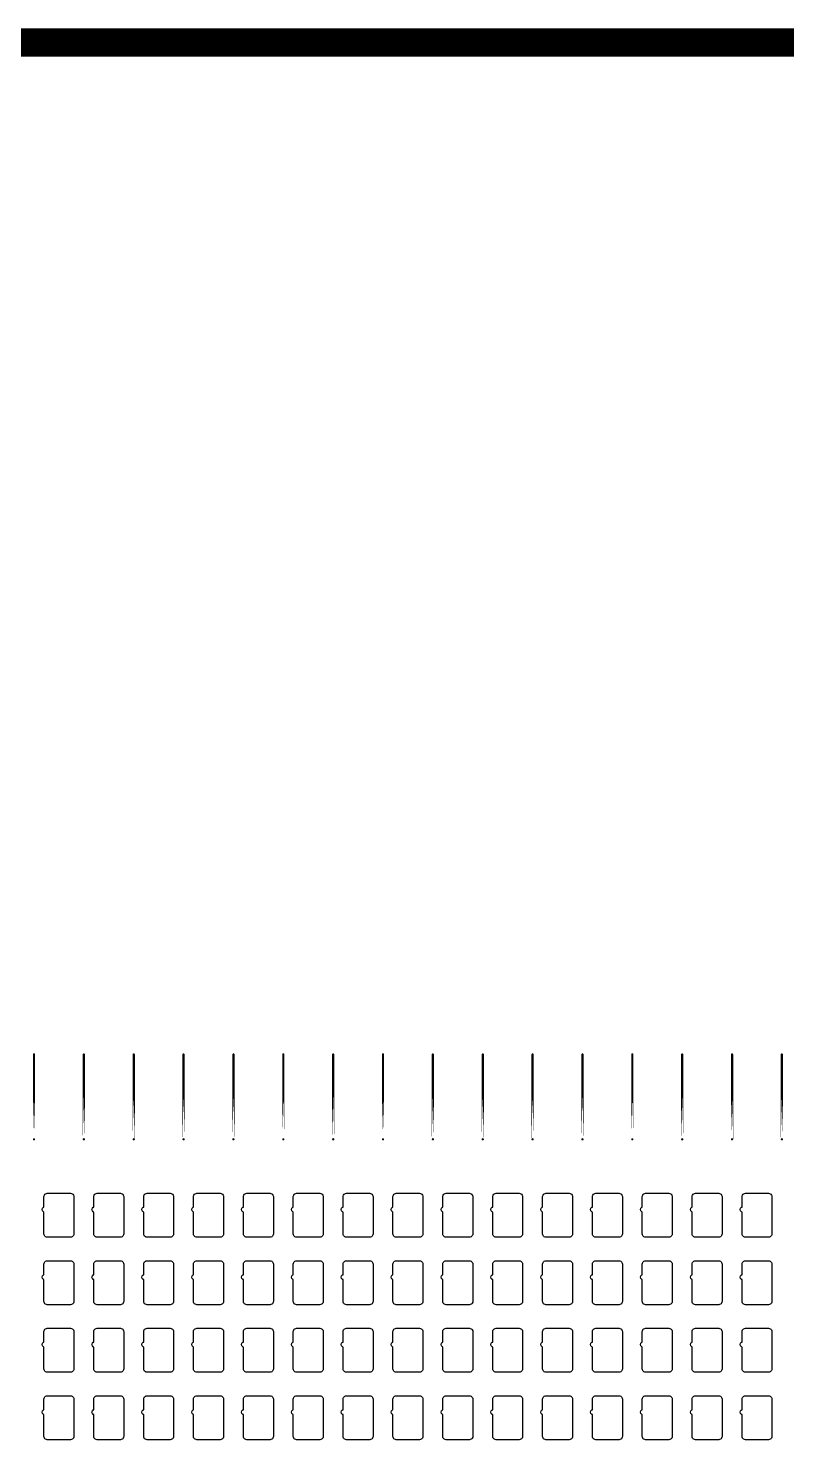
# Model space of a CAD drawing. Extents: x 11 to 212, y 11 to 212.
# Drawn here: x 66.9 to 93.7, y 161.4 to 211.7 of the extents above; entities that cross this region are included whole.
import ezdxf

# ---------------------------------------------------------------- set-up
doc = ezdxf.new("R2010")
doc.units = 0
doc.layers.get('0').update_dxf_attribs({"linetype": 'continuous'})
doc.layers.add('C2', color=7, linetype='continuous')

# ---------------------------------------------------------------- blocks, each defined once
blk = doc.blocks.new('cutlineendpoint')
at = {"const_width": 0.04}
blk.add_lwpolyline([(-0.02, 0, 1), (0.02, 0, 1)], format="xyb", close=True, dxfattribs=at)

msp = doc.modelspace()

# ---------------------------------------------------------------- linework, layer by layer
at = {"layer": 'C2'}
for points, const_width in [([(11.2, 211.2), (211.2, 211.2), (211.2, 11.2), (11.2, 11.2)], 1), ([(67.082, 172.4), (67.082, 175.4)], 0.08), ([(68.847, 172.4), (68.847, 175.4)], 0.08), ([(70.612, 172.4), (70.612, 175.4)], 0.08), ([(72.376, 172.4), (72.376, 175.4)], 0.08), ([(74.141, 172.4), (74.141, 175.4)], 0.08), ([(75.906, 172.4), (75.906, 175.4)], 0.08), ([(77.671, 172.4), (77.671, 175.4)], 0.08), ([(79.435, 172.4), (79.435, 175.4)], 0.08), ([(81.2, 172.4), (81.2, 175.4)], 0.08), ([(82.965, 172.4), (82.965, 175.4)], 0.08), ([(84.729, 172.4), (84.729, 175.4)], 0.08), ([(86.494, 172.4), (86.494, 175.4)], 0.08), ([(88.259, 172.4), (88.259, 175.4)], 0.08), ([(90.024, 172.4), (90.024, 175.4)], 0.08), ([(91.788, 172.4), (91.788, 175.4)], 0.08), ([(93.553, 172.4), (93.553, 175.4)], 0.08)]:
    msp.add_lwpolyline(points, close=True, dxfattribs=dict(at, const_width=const_width))
for points in [[(68.376, 170.488), (68.407, 170.484), (68.435, 170.472), (68.46, 170.454), (68.478, 170.429), (68.49, 170.401), (68.494, 170.371), (68.494, 169.053), (68.49, 169.022), (68.478, 168.994), (68.46, 168.97), (68.435, 168.951), (68.407, 168.939), (68.376, 168.935), (67.553, 168.935), (67.522, 168.939), (67.494, 168.951), (67.47, 168.97), (67.451, 168.994), (67.439, 169.022), (67.435, 169.053), (67.435, 169.826), (67.418, 169.83), (67.383, 169.865), (67.371, 169.912), (67.383, 169.959), (67.418, 169.993), (67.435, 169.998), (67.435, 170.371), (67.439, 170.401), (67.451, 170.429), (67.47, 170.454), (67.494, 170.472), (67.522, 170.484), (67.553, 170.488)], [(70.141, 170.488), (70.172, 170.484), (70.2, 170.472), (70.224, 170.454), (70.243, 170.429), (70.255, 170.401), (70.259, 170.371), (70.259, 169.053), (70.255, 169.022), (70.243, 168.994), (70.224, 168.97), (70.2, 168.951), (70.172, 168.939), (70.141, 168.935), (69.318, 168.935), (69.287, 168.939), (69.259, 168.951), (69.234, 168.97), (69.216, 168.994), (69.204, 169.022), (69.2, 169.053), (69.2, 169.826), (69.182, 169.83), (69.148, 169.865), (69.135, 169.912), (69.148, 169.959), (69.182, 169.993), (69.2, 169.998), (69.2, 170.371), (69.204, 170.401), (69.216, 170.429), (69.234, 170.454), (69.259, 170.472), (69.287, 170.484), (69.318, 170.488)], [(71.906, 170.488), (71.936, 170.484), (71.965, 170.472), (71.989, 170.454), (72.008, 170.429), (72.02, 170.401), (72.024, 170.371), (72.024, 169.053), (72.02, 169.022), (72.008, 168.994), (71.989, 168.97), (71.965, 168.951), (71.936, 168.939), (71.906, 168.935), (71.082, 168.935), (71.052, 168.939), (71.024, 168.951), (70.999, 168.97), (70.98, 168.994), (70.969, 169.022), (70.965, 169.053), (70.965, 169.826), (70.947, 169.83), (70.913, 169.865), (70.9, 169.912), (70.913, 169.959), (70.947, 169.993), (70.965, 169.998), (70.965, 170.371), (70.969, 170.401), (70.98, 170.429), (70.999, 170.454), (71.024, 170.472), (71.052, 170.484), (71.082, 170.488)], [(73.671, 170.488), (73.701, 170.484), (73.729, 170.472), (73.754, 170.454), (73.772, 170.429), (73.784, 170.401), (73.788, 170.371), (73.788, 169.053), (73.784, 169.022), (73.772, 168.994), (73.754, 168.97), (73.729, 168.951), (73.701, 168.939), (73.671, 168.935), (72.847, 168.935), (72.817, 168.939), (72.788, 168.951), (72.764, 168.97), (72.745, 168.994), (72.733, 169.022), (72.729, 169.053), (72.729, 169.826), (72.712, 169.83), (72.677, 169.865), (72.665, 169.912), (72.677, 169.959), (72.712, 169.993), (72.729, 169.998), (72.729, 170.371), (72.733, 170.401), (72.745, 170.429), (72.764, 170.454), (72.788, 170.472), (72.817, 170.484), (72.847, 170.488)], [(75.435, 170.488), (75.466, 170.484), (75.494, 170.472), (75.518, 170.454), (75.537, 170.429), (75.549, 170.401), (75.553, 170.371), (75.553, 169.053), (75.549, 169.022), (75.537, 168.994), (75.518, 168.97), (75.494, 168.951), (75.466, 168.939), (75.435, 168.935), (74.612, 168.935), (74.581, 168.939), (74.553, 168.951), (74.529, 168.97), (74.51, 168.994), (74.498, 169.022), (74.494, 169.053), (74.494, 169.826), (74.476, 169.83), (74.442, 169.865), (74.429, 169.912), (74.442, 169.959), (74.476, 169.993), (74.494, 169.998), (74.494, 170.371), (74.498, 170.401), (74.51, 170.429), (74.529, 170.454), (74.553, 170.472), (74.581, 170.484), (74.612, 170.488)], [(77.2, 170.488), (77.23, 170.484), (77.259, 170.472), (77.283, 170.454), (77.302, 170.429), (77.314, 170.401), (77.318, 170.371), (77.318, 169.053), (77.314, 169.022), (77.302, 168.994), (77.283, 168.97), (77.259, 168.951), (77.23, 168.939), (77.2, 168.935), (76.376, 168.935), (76.346, 168.939), (76.318, 168.951), (76.293, 168.97), (76.275, 168.994), (76.263, 169.022), (76.259, 169.053), (76.259, 169.826), (76.241, 169.83), (76.207, 169.865), (76.194, 169.912), (76.207, 169.959), (76.241, 169.993), (76.259, 169.998), (76.259, 170.371), (76.263, 170.401), (76.275, 170.429), (76.293, 170.454), (76.318, 170.472), (76.346, 170.484), (76.376, 170.488)], [(78.965, 170.488), (78.995, 170.484), (79.024, 170.472), (79.048, 170.454), (79.067, 170.429), (79.078, 170.401), (79.082, 170.371), (79.082, 169.053), (79.078, 169.022), (79.067, 168.994), (79.048, 168.97), (79.024, 168.951), (78.995, 168.939), (78.965, 168.935), (78.141, 168.935), (78.111, 168.939), (78.082, 168.951), (78.058, 168.97), (78.039, 168.994), (78.028, 169.022), (78.024, 169.053), (78.024, 169.826), (78.006, 169.83), (77.971, 169.865), (77.959, 169.912), (77.971, 169.959), (78.006, 169.993), (78.024, 169.998), (78.024, 170.371), (78.028, 170.401), (78.039, 170.429), (78.058, 170.454), (78.082, 170.472), (78.111, 170.484), (78.141, 170.488)], [(80.729, 170.488), (80.76, 170.484), (80.788, 170.472), (80.813, 170.454), (80.831, 170.429), (80.843, 170.401), (80.847, 170.371), (80.847, 169.053), (80.843, 169.022), (80.831, 168.994), (80.813, 168.97), (80.788, 168.951), (80.76, 168.939), (80.729, 168.935), (79.906, 168.935), (79.875, 168.939), (79.847, 168.951), (79.823, 168.97), (79.804, 168.994), (79.792, 169.022), (79.788, 169.053), (79.788, 169.826), (79.771, 169.83), (79.736, 169.865), (79.724, 169.912), (79.736, 169.959), (79.771, 169.993), (79.788, 169.998), (79.788, 170.371), (79.792, 170.401), (79.804, 170.429), (79.823, 170.454), (79.847, 170.472), (79.875, 170.484), (79.906, 170.488)], [(82.494, 170.488), (82.525, 170.484), (82.553, 170.472), (82.577, 170.454), (82.596, 170.429), (82.608, 170.401), (82.612, 170.371), (82.612, 169.053), (82.608, 169.022), (82.596, 168.994), (82.577, 168.97), (82.553, 168.951), (82.525, 168.939), (82.494, 168.935), (81.671, 168.935), (81.64, 168.939), (81.612, 168.951), (81.587, 168.97), (81.569, 168.994), (81.557, 169.022), (81.553, 169.053), (81.553, 169.826), (81.535, 169.83), (81.501, 169.865), (81.488, 169.912), (81.501, 169.959), (81.535, 169.993), (81.553, 169.998), (81.553, 170.371), (81.557, 170.401), (81.569, 170.429), (81.587, 170.454), (81.612, 170.472), (81.64, 170.484), (81.671, 170.488)], [(84.259, 170.488), (84.289, 170.484), (84.318, 170.472), (84.342, 170.454), (84.361, 170.429), (84.372, 170.401), (84.376, 170.371), (84.376, 169.053), (84.372, 169.022), (84.361, 168.994), (84.342, 168.97), (84.318, 168.951), (84.289, 168.939), (84.259, 168.935), (83.435, 168.935), (83.405, 168.939), (83.376, 168.951), (83.352, 168.97), (83.333, 168.994), (83.322, 169.022), (83.318, 169.053), (83.318, 169.826), (83.3, 169.83), (83.266, 169.865), (83.253, 169.912), (83.266, 169.959), (83.3, 169.993), (83.318, 169.998), (83.318, 170.371), (83.322, 170.401), (83.333, 170.429), (83.352, 170.454), (83.376, 170.472), (83.405, 170.484), (83.435, 170.488)], [(86.024, 170.488), (86.054, 170.484), (86.082, 170.472), (86.107, 170.454), (86.125, 170.429), (86.137, 170.401), (86.141, 170.371), (86.141, 169.053), (86.137, 169.022), (86.125, 168.994), (86.107, 168.97), (86.082, 168.951), (86.054, 168.939), (86.024, 168.935), (85.2, 168.935), (85.17, 168.939), (85.141, 168.951), (85.117, 168.97), (85.098, 168.994), (85.086, 169.022), (85.082, 169.053), (85.082, 169.826), (85.065, 169.83), (85.03, 169.865), (85.018, 169.912), (85.03, 169.959), (85.065, 169.993), (85.082, 169.998), (85.082, 170.371), (85.086, 170.401), (85.098, 170.429), (85.117, 170.454), (85.141, 170.472), (85.17, 170.484), (85.2, 170.488)], [(87.788, 170.488), (87.819, 170.484), (87.847, 170.472), (87.871, 170.454), (87.89, 170.429), (87.902, 170.401), (87.906, 170.371), (87.906, 169.053), (87.902, 169.022), (87.89, 168.994), (87.871, 168.97), (87.847, 168.951), (87.819, 168.939), (87.788, 168.935), (86.965, 168.935), (86.934, 168.939), (86.906, 168.951), (86.882, 168.97), (86.863, 168.994), (86.851, 169.022), (86.847, 169.053), (86.847, 169.826), (86.829, 169.83), (86.795, 169.865), (86.782, 169.912), (86.795, 169.959), (86.829, 169.993), (86.847, 169.998), (86.847, 170.371), (86.851, 170.401), (86.863, 170.429), (86.882, 170.454), (86.906, 170.472), (86.934, 170.484), (86.965, 170.488)], [(89.553, 170.488), (89.583, 170.484), (89.612, 170.472), (89.636, 170.454), (89.655, 170.429), (89.667, 170.401), (89.671, 170.371), (89.671, 169.053), (89.667, 169.022), (89.655, 168.994), (89.636, 168.97), (89.612, 168.951), (89.583, 168.939), (89.553, 168.935), (88.729, 168.935), (88.699, 168.939), (88.671, 168.951), (88.646, 168.97), (88.628, 168.994), (88.616, 169.022), (88.612, 169.053), (88.612, 169.826), (88.594, 169.83), (88.56, 169.865), (88.547, 169.912), (88.56, 169.959), (88.594, 169.993), (88.612, 169.998), (88.612, 170.371), (88.616, 170.401), (88.628, 170.429), (88.646, 170.454), (88.671, 170.472), (88.699, 170.484), (88.729, 170.488)], [(91.318, 170.488), (91.348, 170.484), (91.376, 170.472), (91.401, 170.454), (91.42, 170.429), (91.431, 170.401), (91.435, 170.371), (91.435, 169.053), (91.431, 169.022), (91.42, 168.994), (91.401, 168.97), (91.376, 168.951), (91.348, 168.939), (91.318, 168.935), (90.494, 168.935), (90.464, 168.939), (90.435, 168.951), (90.411, 168.97), (90.392, 168.994), (90.38, 169.022), (90.376, 169.053), (90.376, 169.826), (90.359, 169.83), (90.324, 169.865), (90.312, 169.912), (90.324, 169.959), (90.359, 169.993), (90.376, 169.998), (90.376, 170.371), (90.38, 170.401), (90.392, 170.429), (90.411, 170.454), (90.435, 170.472), (90.464, 170.484), (90.494, 170.488)], [(93.082, 170.488), (93.113, 170.484), (93.141, 170.472), (93.166, 170.454), (93.184, 170.429), (93.196, 170.401), (93.2, 170.371), (93.2, 169.053), (93.196, 169.022), (93.184, 168.994), (93.166, 168.97), (93.141, 168.951), (93.113, 168.939), (93.082, 168.935), (92.259, 168.935), (92.228, 168.939), (92.2, 168.951), (92.176, 168.97), (92.157, 168.994), (92.145, 169.022), (92.141, 169.053), (92.141, 169.826), (92.124, 169.83), (92.089, 169.865), (92.076, 169.912), (92.089, 169.959), (92.124, 169.993), (92.141, 169.998), (92.141, 170.371), (92.145, 170.401), (92.157, 170.429), (92.176, 170.454), (92.2, 170.472), (92.228, 170.484), (92.259, 170.488)], [(68.376, 168.1), (68.407, 168.096), (68.435, 168.084), (68.46, 168.066), (68.478, 168.041), (68.49, 168.013), (68.494, 167.982), (68.494, 166.665), (68.49, 166.634), (68.478, 166.606), (68.46, 166.582), (68.435, 166.563), (68.407, 166.551), (68.376, 166.547), (67.553, 166.547), (67.522, 166.551), (67.494, 166.563), (67.47, 166.582), (67.451, 166.606), (67.439, 166.634), (67.435, 166.665), (67.435, 167.437), (67.418, 167.442), (67.383, 167.476), (67.371, 167.524), (67.383, 167.571), (67.418, 167.605), (67.435, 167.61), (67.435, 167.982), (67.439, 168.013), (67.451, 168.041), (67.47, 168.066), (67.494, 168.084), (67.522, 168.096), (67.553, 168.1)], [(70.141, 168.1), (70.172, 168.096), (70.2, 168.084), (70.224, 168.066), (70.243, 168.041), (70.255, 168.013), (70.259, 167.982), (70.259, 166.665), (70.255, 166.634), (70.243, 166.606), (70.224, 166.582), (70.2, 166.563), (70.172, 166.551), (70.141, 166.547), (69.318, 166.547), (69.287, 166.551), (69.259, 166.563), (69.234, 166.582), (69.216, 166.606), (69.204, 166.634), (69.2, 166.665), (69.2, 167.437), (69.182, 167.442), (69.148, 167.476), (69.135, 167.524), (69.148, 167.571), (69.182, 167.605), (69.2, 167.61), (69.2, 167.982), (69.204, 168.013), (69.216, 168.041), (69.234, 168.066), (69.259, 168.084), (69.287, 168.096), (69.318, 168.1)], [(71.906, 168.1), (71.936, 168.096), (71.965, 168.084), (71.989, 168.066), (72.008, 168.041), (72.02, 168.013), (72.024, 167.982), (72.024, 166.665), (72.02, 166.634), (72.008, 166.606), (71.989, 166.582), (71.965, 166.563), (71.936, 166.551), (71.906, 166.547), (71.082, 166.547), (71.052, 166.551), (71.024, 166.563), (70.999, 166.582), (70.98, 166.606), (70.969, 166.634), (70.965, 166.665), (70.965, 167.437), (70.947, 167.442), (70.913, 167.476), (70.9, 167.524), (70.913, 167.571), (70.947, 167.605), (70.965, 167.61), (70.965, 167.982), (70.969, 168.013), (70.98, 168.041), (70.999, 168.066), (71.024, 168.084), (71.052, 168.096), (71.082, 168.1)], [(73.671, 168.1), (73.701, 168.096), (73.729, 168.084), (73.754, 168.066), (73.772, 168.041), (73.784, 168.013), (73.788, 167.982), (73.788, 166.665), (73.784, 166.634), (73.772, 166.606), (73.754, 166.582), (73.729, 166.563), (73.701, 166.551), (73.671, 166.547), (72.847, 166.547), (72.817, 166.551), (72.788, 166.563), (72.764, 166.582), (72.745, 166.606), (72.733, 166.634), (72.729, 166.665), (72.729, 167.437), (72.712, 167.442), (72.677, 167.476), (72.665, 167.524), (72.677, 167.571), (72.712, 167.605), (72.729, 167.61), (72.729, 167.982), (72.733, 168.013), (72.745, 168.041), (72.764, 168.066), (72.788, 168.084), (72.817, 168.096), (72.847, 168.1)], [(75.435, 168.1), (75.466, 168.096), (75.494, 168.084), (75.518, 168.066), (75.537, 168.041), (75.549, 168.013), (75.553, 167.982), (75.553, 166.665), (75.549, 166.634), (75.537, 166.606), (75.518, 166.582), (75.494, 166.563), (75.466, 166.551), (75.435, 166.547), (74.612, 166.547), (74.581, 166.551), (74.553, 166.563), (74.529, 166.582), (74.51, 166.606), (74.498, 166.634), (74.494, 166.665), (74.494, 167.437), (74.476, 167.442), (74.442, 167.476), (74.429, 167.524), (74.442, 167.571), (74.476, 167.605), (74.494, 167.61), (74.494, 167.982), (74.498, 168.013), (74.51, 168.041), (74.529, 168.066), (74.553, 168.084), (74.581, 168.096), (74.612, 168.1)], [(77.2, 168.1), (77.23, 168.096), (77.259, 168.084), (77.283, 168.066), (77.302, 168.041), (77.314, 168.013), (77.318, 167.982), (77.318, 166.665), (77.314, 166.634), (77.302, 166.606), (77.283, 166.582), (77.259, 166.563), (77.23, 166.551), (77.2, 166.547), (76.376, 166.547), (76.346, 166.551), (76.318, 166.563), (76.293, 166.582), (76.275, 166.606), (76.263, 166.634), (76.259, 166.665), (76.259, 167.437), (76.241, 167.442), (76.207, 167.476), (76.194, 167.524), (76.207, 167.571), (76.241, 167.605), (76.259, 167.61), (76.259, 167.982), (76.263, 168.013), (76.275, 168.041), (76.293, 168.066), (76.318, 168.084), (76.346, 168.096), (76.376, 168.1)], [(78.965, 168.1), (78.995, 168.096), (79.024, 168.084), (79.048, 168.066), (79.067, 168.041), (79.078, 168.013), (79.082, 167.982), (79.082, 166.665), (79.078, 166.634), (79.067, 166.606), (79.048, 166.582), (79.024, 166.563), (78.995, 166.551), (78.965, 166.547), (78.141, 166.547), (78.111, 166.551), (78.082, 166.563), (78.058, 166.582), (78.039, 166.606), (78.028, 166.634), (78.024, 166.665), (78.024, 167.437), (78.006, 167.442), (77.971, 167.476), (77.959, 167.524), (77.971, 167.571), (78.006, 167.605), (78.024, 167.61), (78.024, 167.982), (78.028, 168.013), (78.039, 168.041), (78.058, 168.066), (78.082, 168.084), (78.111, 168.096), (78.141, 168.1)], [(80.729, 168.1), (80.76, 168.096), (80.788, 168.084), (80.813, 168.066), (80.831, 168.041), (80.843, 168.013), (80.847, 167.982), (80.847, 166.665), (80.843, 166.634), (80.831, 166.606), (80.813, 166.582), (80.788, 166.563), (80.76, 166.551), (80.729, 166.547), (79.906, 166.547), (79.875, 166.551), (79.847, 166.563), (79.823, 166.582), (79.804, 166.606), (79.792, 166.634), (79.788, 166.665), (79.788, 167.437), (79.771, 167.442), (79.736, 167.476), (79.724, 167.524), (79.736, 167.571), (79.771, 167.605), (79.788, 167.61), (79.788, 167.982), (79.792, 168.013), (79.804, 168.041), (79.823, 168.066), (79.847, 168.084), (79.875, 168.096), (79.906, 168.1)], [(82.494, 168.1), (82.525, 168.096), (82.553, 168.084), (82.577, 168.066), (82.596, 168.041), (82.608, 168.013), (82.612, 167.982), (82.612, 166.665), (82.608, 166.634), (82.596, 166.606), (82.577, 166.582), (82.553, 166.563), (82.525, 166.551), (82.494, 166.547), (81.671, 166.547), (81.64, 166.551), (81.612, 166.563), (81.587, 166.582), (81.569, 166.606), (81.557, 166.634), (81.553, 166.665), (81.553, 167.437), (81.535, 167.442), (81.501, 167.476), (81.488, 167.524), (81.501, 167.571), (81.535, 167.605), (81.553, 167.61), (81.553, 167.982), (81.557, 168.013), (81.569, 168.041), (81.587, 168.066), (81.612, 168.084), (81.64, 168.096), (81.671, 168.1)], [(84.259, 168.1), (84.289, 168.096), (84.318, 168.084), (84.342, 168.066), (84.361, 168.041), (84.372, 168.013), (84.376, 167.982), (84.376, 166.665), (84.372, 166.634), (84.361, 166.606), (84.342, 166.582), (84.318, 166.563), (84.289, 166.551), (84.259, 166.547), (83.435, 166.547), (83.405, 166.551), (83.376, 166.563), (83.352, 166.582), (83.333, 166.606), (83.322, 166.634), (83.318, 166.665), (83.318, 167.437), (83.3, 167.442), (83.266, 167.476), (83.253, 167.524), (83.266, 167.571), (83.3, 167.605), (83.318, 167.61), (83.318, 167.982), (83.322, 168.013), (83.333, 168.041), (83.352, 168.066), (83.376, 168.084), (83.405, 168.096), (83.435, 168.1)], [(86.024, 168.1), (86.054, 168.096), (86.082, 168.084), (86.107, 168.066), (86.125, 168.041), (86.137, 168.013), (86.141, 167.982), (86.141, 166.665), (86.137, 166.634), (86.125, 166.606), (86.107, 166.582), (86.082, 166.563), (86.054, 166.551), (86.024, 166.547), (85.2, 166.547), (85.17, 166.551), (85.141, 166.563), (85.117, 166.582), (85.098, 166.606), (85.086, 166.634), (85.082, 166.665), (85.082, 167.437), (85.065, 167.442), (85.03, 167.476), (85.018, 167.524), (85.03, 167.571), (85.065, 167.605), (85.082, 167.61), (85.082, 167.982), (85.086, 168.013), (85.098, 168.041), (85.117, 168.066), (85.141, 168.084), (85.17, 168.096), (85.2, 168.1)], [(87.788, 168.1), (87.819, 168.096), (87.847, 168.084), (87.871, 168.066), (87.89, 168.041), (87.902, 168.013), (87.906, 167.982), (87.906, 166.665), (87.902, 166.634), (87.89, 166.606), (87.871, 166.582), (87.847, 166.563), (87.819, 166.551), (87.788, 166.547), (86.965, 166.547), (86.934, 166.551), (86.906, 166.563), (86.882, 166.582), (86.863, 166.606), (86.851, 166.634), (86.847, 166.665), (86.847, 167.437), (86.829, 167.442), (86.795, 167.476), (86.782, 167.524), (86.795, 167.571), (86.829, 167.605), (86.847, 167.61), (86.847, 167.982), (86.851, 168.013), (86.863, 168.041), (86.882, 168.066), (86.906, 168.084), (86.934, 168.096), (86.965, 168.1)], [(89.553, 168.1), (89.583, 168.096), (89.612, 168.084), (89.636, 168.066), (89.655, 168.041), (89.667, 168.013), (89.671, 167.982), (89.671, 166.665), (89.667, 166.634), (89.655, 166.606), (89.636, 166.582), (89.612, 166.563), (89.583, 166.551), (89.553, 166.547), (88.729, 166.547), (88.699, 166.551), (88.671, 166.563), (88.646, 166.582), (88.628, 166.606), (88.616, 166.634), (88.612, 166.665), (88.612, 167.437), (88.594, 167.442), (88.56, 167.476), (88.547, 167.524), (88.56, 167.571), (88.594, 167.605), (88.612, 167.61), (88.612, 167.982), (88.616, 168.013), (88.628, 168.041), (88.646, 168.066), (88.671, 168.084), (88.699, 168.096), (88.729, 168.1)], [(91.318, 168.1), (91.348, 168.096), (91.376, 168.084), (91.401, 168.066), (91.42, 168.041), (91.431, 168.013), (91.435, 167.982), (91.435, 166.665), (91.431, 166.634), (91.42, 166.606), (91.401, 166.582), (91.376, 166.563), (91.348, 166.551), (91.318, 166.547), (90.494, 166.547), (90.464, 166.551), (90.435, 166.563), (90.411, 166.582), (90.392, 166.606), (90.38, 166.634), (90.376, 166.665), (90.376, 167.437), (90.359, 167.442), (90.324, 167.476), (90.312, 167.524), (90.324, 167.571), (90.359, 167.605), (90.376, 167.61), (90.376, 167.982), (90.38, 168.013), (90.392, 168.041), (90.411, 168.066), (90.435, 168.084), (90.464, 168.096), (90.494, 168.1)], [(93.082, 168.1), (93.113, 168.096), (93.141, 168.084), (93.166, 168.066), (93.184, 168.041), (93.196, 168.013), (93.2, 167.982), (93.2, 166.665), (93.196, 166.634), (93.184, 166.606), (93.166, 166.582), (93.141, 166.563), (93.113, 166.551), (93.082, 166.547), (92.259, 166.547), (92.228, 166.551), (92.2, 166.563), (92.176, 166.582), (92.157, 166.606), (92.145, 166.634), (92.141, 166.665), (92.141, 167.437), (92.124, 167.442), (92.089, 167.476), (92.076, 167.524), (92.089, 167.571), (92.124, 167.605), (92.141, 167.61), (92.141, 167.982), (92.145, 168.013), (92.157, 168.041), (92.176, 168.066), (92.2, 168.084), (92.228, 168.096), (92.259, 168.1)], [(68.376, 165.712), (68.407, 165.708), (68.435, 165.696), (68.46, 165.677), (68.478, 165.653), (68.49, 165.625), (68.494, 165.594), (68.494, 164.276), (68.49, 164.246), (68.478, 164.218), (68.46, 164.193), (68.435, 164.175), (68.407, 164.163), (68.376, 164.159), (67.553, 164.159), (67.522, 164.163), (67.494, 164.175), (67.47, 164.193), (67.451, 164.218), (67.439, 164.246), (67.435, 164.276), (67.435, 165.049), (67.418, 165.054), (67.383, 165.088), (67.371, 165.135), (67.383, 165.182), (67.418, 165.217), (67.435, 165.222), (67.435, 165.594), (67.439, 165.625), (67.451, 165.653), (67.47, 165.677), (67.494, 165.696), (67.522, 165.708), (67.553, 165.712)], [(70.141, 165.712), (70.172, 165.708), (70.2, 165.696), (70.224, 165.677), (70.243, 165.653), (70.255, 165.625), (70.259, 165.594), (70.259, 164.276), (70.255, 164.246), (70.243, 164.218), (70.224, 164.193), (70.2, 164.175), (70.172, 164.163), (70.141, 164.159), (69.318, 164.159), (69.287, 164.163), (69.259, 164.175), (69.234, 164.193), (69.216, 164.218), (69.204, 164.246), (69.2, 164.276), (69.2, 165.049), (69.182, 165.054), (69.148, 165.088), (69.135, 165.135), (69.148, 165.182), (69.182, 165.217), (69.2, 165.222), (69.2, 165.594), (69.204, 165.625), (69.216, 165.653), (69.234, 165.677), (69.259, 165.696), (69.287, 165.708), (69.318, 165.712)], [(71.906, 165.712), (71.936, 165.708), (71.965, 165.696), (71.989, 165.677), (72.008, 165.653), (72.02, 165.625), (72.024, 165.594), (72.024, 164.276), (72.02, 164.246), (72.008, 164.218), (71.989, 164.193), (71.965, 164.175), (71.936, 164.163), (71.906, 164.159), (71.082, 164.159), (71.052, 164.163), (71.024, 164.175), (70.999, 164.193), (70.98, 164.218), (70.969, 164.246), (70.965, 164.276), (70.965, 165.049), (70.947, 165.054), (70.913, 165.088), (70.9, 165.135), (70.913, 165.182), (70.947, 165.217), (70.965, 165.222), (70.965, 165.594), (70.969, 165.625), (70.98, 165.653), (70.999, 165.677), (71.024, 165.696), (71.052, 165.708), (71.082, 165.712)], [(73.671, 165.712), (73.701, 165.708), (73.729, 165.696), (73.754, 165.677), (73.772, 165.653), (73.784, 165.625), (73.788, 165.594), (73.788, 164.276), (73.784, 164.246), (73.772, 164.218), (73.754, 164.193), (73.729, 164.175), (73.701, 164.163), (73.671, 164.159), (72.847, 164.159), (72.817, 164.163), (72.788, 164.175), (72.764, 164.193), (72.745, 164.218), (72.733, 164.246), (72.729, 164.276), (72.729, 165.049), (72.712, 165.054), (72.677, 165.088), (72.665, 165.135), (72.677, 165.182), (72.712, 165.217), (72.729, 165.222), (72.729, 165.594), (72.733, 165.625), (72.745, 165.653), (72.764, 165.677), (72.788, 165.696), (72.817, 165.708), (72.847, 165.712)], [(75.435, 165.712), (75.466, 165.708), (75.494, 165.696), (75.518, 165.677), (75.537, 165.653), (75.549, 165.625), (75.553, 165.594), (75.553, 164.276), (75.549, 164.246), (75.537, 164.218), (75.518, 164.193), (75.494, 164.175), (75.466, 164.163), (75.435, 164.159), (74.612, 164.159), (74.581, 164.163), (74.553, 164.175), (74.529, 164.193), (74.51, 164.218), (74.498, 164.246), (74.494, 164.276), (74.494, 165.049), (74.476, 165.054), (74.442, 165.088), (74.429, 165.135), (74.442, 165.182), (74.476, 165.217), (74.494, 165.222), (74.494, 165.594), (74.498, 165.625), (74.51, 165.653), (74.529, 165.677), (74.553, 165.696), (74.581, 165.708), (74.612, 165.712)], [(77.2, 165.712), (77.23, 165.708), (77.259, 165.696), (77.283, 165.677), (77.302, 165.653), (77.314, 165.625), (77.318, 165.594), (77.318, 164.276), (77.314, 164.246), (77.302, 164.218), (77.283, 164.193), (77.259, 164.175), (77.23, 164.163), (77.2, 164.159), (76.376, 164.159), (76.346, 164.163), (76.318, 164.175), (76.293, 164.193), (76.275, 164.218), (76.263, 164.246), (76.259, 164.276), (76.259, 165.049), (76.241, 165.054), (76.207, 165.088), (76.194, 165.135), (76.207, 165.182), (76.241, 165.217), (76.259, 165.222), (76.259, 165.594), (76.263, 165.625), (76.275, 165.653), (76.293, 165.677), (76.318, 165.696), (76.346, 165.708), (76.376, 165.712)], [(78.965, 165.712), (78.995, 165.708), (79.024, 165.696), (79.048, 165.677), (79.067, 165.653), (79.078, 165.625), (79.082, 165.594), (79.082, 164.276), (79.078, 164.246), (79.067, 164.218), (79.048, 164.193), (79.024, 164.175), (78.995, 164.163), (78.965, 164.159), (78.141, 164.159), (78.111, 164.163), (78.082, 164.175), (78.058, 164.193), (78.039, 164.218), (78.028, 164.246), (78.024, 164.276), (78.024, 165.049), (78.006, 165.054), (77.971, 165.088), (77.959, 165.135), (77.971, 165.182), (78.006, 165.217), (78.024, 165.222), (78.024, 165.594), (78.028, 165.625), (78.039, 165.653), (78.058, 165.677), (78.082, 165.696), (78.111, 165.708), (78.141, 165.712)], [(80.729, 165.712), (80.76, 165.708), (80.788, 165.696), (80.813, 165.677), (80.831, 165.653), (80.843, 165.625), (80.847, 165.594), (80.847, 164.276), (80.843, 164.246), (80.831, 164.218), (80.813, 164.193), (80.788, 164.175), (80.76, 164.163), (80.729, 164.159), (79.906, 164.159), (79.875, 164.163), (79.847, 164.175), (79.823, 164.193), (79.804, 164.218), (79.792, 164.246), (79.788, 164.276), (79.788, 165.049), (79.771, 165.054), (79.736, 165.088), (79.724, 165.135), (79.736, 165.182), (79.771, 165.217), (79.788, 165.222), (79.788, 165.594), (79.792, 165.625), (79.804, 165.653), (79.823, 165.677), (79.847, 165.696), (79.875, 165.708), (79.906, 165.712)], [(82.494, 165.712), (82.525, 165.708), (82.553, 165.696), (82.577, 165.677), (82.596, 165.653), (82.608, 165.625), (82.612, 165.594), (82.612, 164.276), (82.608, 164.246), (82.596, 164.218), (82.577, 164.193), (82.553, 164.175), (82.525, 164.163), (82.494, 164.159), (81.671, 164.159), (81.64, 164.163), (81.612, 164.175), (81.587, 164.193), (81.569, 164.218), (81.557, 164.246), (81.553, 164.276), (81.553, 165.049), (81.535, 165.054), (81.501, 165.088), (81.488, 165.135), (81.501, 165.182), (81.535, 165.217), (81.553, 165.222), (81.553, 165.594), (81.557, 165.625), (81.569, 165.653), (81.587, 165.677), (81.612, 165.696), (81.64, 165.708), (81.671, 165.712)], [(84.259, 165.712), (84.289, 165.708), (84.318, 165.696), (84.342, 165.677), (84.361, 165.653), (84.372, 165.625), (84.376, 165.594), (84.376, 164.276), (84.372, 164.246), (84.361, 164.218), (84.342, 164.193), (84.318, 164.175), (84.289, 164.163), (84.259, 164.159), (83.435, 164.159), (83.405, 164.163), (83.376, 164.175), (83.352, 164.193), (83.333, 164.218), (83.322, 164.246), (83.318, 164.276), (83.318, 165.049), (83.3, 165.054), (83.266, 165.088), (83.253, 165.135), (83.266, 165.182), (83.3, 165.217), (83.318, 165.222), (83.318, 165.594), (83.322, 165.625), (83.333, 165.653), (83.352, 165.677), (83.376, 165.696), (83.405, 165.708), (83.435, 165.712)], [(86.024, 165.712), (86.054, 165.708), (86.082, 165.696), (86.107, 165.677), (86.125, 165.653), (86.137, 165.625), (86.141, 165.594), (86.141, 164.276), (86.137, 164.246), (86.125, 164.218), (86.107, 164.193), (86.082, 164.175), (86.054, 164.163), (86.024, 164.159), (85.2, 164.159), (85.17, 164.163), (85.141, 164.175), (85.117, 164.193), (85.098, 164.218), (85.086, 164.246), (85.082, 164.276), (85.082, 165.049), (85.065, 165.054), (85.03, 165.088), (85.018, 165.135), (85.03, 165.182), (85.065, 165.217), (85.082, 165.222), (85.082, 165.594), (85.086, 165.625), (85.098, 165.653), (85.117, 165.677), (85.141, 165.696), (85.17, 165.708), (85.2, 165.712)], [(87.788, 165.712), (87.819, 165.708), (87.847, 165.696), (87.871, 165.677), (87.89, 165.653), (87.902, 165.625), (87.906, 165.594), (87.906, 164.276), (87.902, 164.246), (87.89, 164.218), (87.871, 164.193), (87.847, 164.175), (87.819, 164.163), (87.788, 164.159), (86.965, 164.159), (86.934, 164.163), (86.906, 164.175), (86.882, 164.193), (86.863, 164.218), (86.851, 164.246), (86.847, 164.276), (86.847, 165.049), (86.829, 165.054), (86.795, 165.088), (86.782, 165.135), (86.795, 165.182), (86.829, 165.217), (86.847, 165.222), (86.847, 165.594), (86.851, 165.625), (86.863, 165.653), (86.882, 165.677), (86.906, 165.696), (86.934, 165.708), (86.965, 165.712)], [(89.553, 165.712), (89.583, 165.708), (89.612, 165.696), (89.636, 165.677), (89.655, 165.653), (89.667, 165.625), (89.671, 165.594), (89.671, 164.276), (89.667, 164.246), (89.655, 164.218), (89.636, 164.193), (89.612, 164.175), (89.583, 164.163), (89.553, 164.159), (88.729, 164.159), (88.699, 164.163), (88.671, 164.175), (88.646, 164.193), (88.628, 164.218), (88.616, 164.246), (88.612, 164.276), (88.612, 165.049), (88.594, 165.054), (88.56, 165.088), (88.547, 165.135), (88.56, 165.182), (88.594, 165.217), (88.612, 165.222), (88.612, 165.594), (88.616, 165.625), (88.628, 165.653), (88.646, 165.677), (88.671, 165.696), (88.699, 165.708), (88.729, 165.712)], [(91.318, 165.712), (91.348, 165.708), (91.376, 165.696), (91.401, 165.677), (91.42, 165.653), (91.431, 165.625), (91.435, 165.594), (91.435, 164.276), (91.431, 164.246), (91.42, 164.218), (91.401, 164.193), (91.376, 164.175), (91.348, 164.163), (91.318, 164.159), (90.494, 164.159), (90.464, 164.163), (90.435, 164.175), (90.411, 164.193), (90.392, 164.218), (90.38, 164.246), (90.376, 164.276), (90.376, 165.049), (90.359, 165.054), (90.324, 165.088), (90.312, 165.135), (90.324, 165.182), (90.359, 165.217), (90.376, 165.222), (90.376, 165.594), (90.38, 165.625), (90.392, 165.653), (90.411, 165.677), (90.435, 165.696), (90.464, 165.708), (90.494, 165.712)], [(93.082, 165.712), (93.113, 165.708), (93.141, 165.696), (93.166, 165.677), (93.184, 165.653), (93.196, 165.625), (93.2, 165.594), (93.2, 164.276), (93.196, 164.246), (93.184, 164.218), (93.166, 164.193), (93.141, 164.175), (93.113, 164.163), (93.082, 164.159), (92.259, 164.159), (92.228, 164.163), (92.2, 164.175), (92.176, 164.193), (92.157, 164.218), (92.145, 164.246), (92.141, 164.276), (92.141, 165.049), (92.124, 165.054), (92.089, 165.088), (92.076, 165.135), (92.089, 165.182), (92.124, 165.217), (92.141, 165.222), (92.141, 165.594), (92.145, 165.625), (92.157, 165.653), (92.176, 165.677), (92.2, 165.696), (92.228, 165.708), (92.259, 165.712)], [(68.376, 163.324), (68.407, 163.32), (68.435, 163.308), (68.46, 163.289), (68.478, 163.265), (68.49, 163.236), (68.494, 163.206), (68.494, 161.888), (68.49, 161.858), (68.478, 161.829), (68.46, 161.805), (68.435, 161.786), (68.407, 161.775), (68.376, 161.771), (67.553, 161.771), (67.522, 161.775), (67.494, 161.786), (67.47, 161.805), (67.451, 161.829), (67.439, 161.858), (67.435, 161.888), (67.435, 162.661), (67.418, 162.666), (67.383, 162.7), (67.371, 162.747), (67.383, 162.794), (67.418, 162.829), (67.435, 162.833), (67.435, 163.206), (67.439, 163.236), (67.451, 163.265), (67.47, 163.289), (67.494, 163.308), (67.522, 163.32), (67.553, 163.324)], [(70.141, 163.324), (70.172, 163.32), (70.2, 163.308), (70.224, 163.289), (70.243, 163.265), (70.255, 163.236), (70.259, 163.206), (70.259, 161.888), (70.255, 161.858), (70.243, 161.829), (70.224, 161.805), (70.2, 161.786), (70.172, 161.775), (70.141, 161.771), (69.318, 161.771), (69.287, 161.775), (69.259, 161.786), (69.234, 161.805), (69.216, 161.829), (69.204, 161.858), (69.2, 161.888), (69.2, 162.661), (69.182, 162.666), (69.148, 162.7), (69.135, 162.747), (69.148, 162.794), (69.182, 162.829), (69.2, 162.833), (69.2, 163.206), (69.204, 163.236), (69.216, 163.265), (69.234, 163.289), (69.259, 163.308), (69.287, 163.32), (69.318, 163.324)], [(71.906, 163.324), (71.936, 163.32), (71.965, 163.308), (71.989, 163.289), (72.008, 163.265), (72.02, 163.236), (72.024, 163.206), (72.024, 161.888), (72.02, 161.858), (72.008, 161.829), (71.989, 161.805), (71.965, 161.786), (71.936, 161.775), (71.906, 161.771), (71.082, 161.771), (71.052, 161.775), (71.024, 161.786), (70.999, 161.805), (70.98, 161.829), (70.969, 161.858), (70.965, 161.888), (70.965, 162.661), (70.947, 162.666), (70.913, 162.7), (70.9, 162.747), (70.913, 162.794), (70.947, 162.829), (70.965, 162.833), (70.965, 163.206), (70.969, 163.236), (70.98, 163.265), (70.999, 163.289), (71.024, 163.308), (71.052, 163.32), (71.082, 163.324)], [(73.671, 163.324), (73.701, 163.32), (73.729, 163.308), (73.754, 163.289), (73.772, 163.265), (73.784, 163.236), (73.788, 163.206), (73.788, 161.888), (73.784, 161.858), (73.772, 161.829), (73.754, 161.805), (73.729, 161.786), (73.701, 161.775), (73.671, 161.771), (72.847, 161.771), (72.817, 161.775), (72.788, 161.786), (72.764, 161.805), (72.745, 161.829), (72.733, 161.858), (72.729, 161.888), (72.729, 162.661), (72.712, 162.666), (72.677, 162.7), (72.665, 162.747), (72.677, 162.794), (72.712, 162.829), (72.729, 162.833), (72.729, 163.206), (72.733, 163.236), (72.745, 163.265), (72.764, 163.289), (72.788, 163.308), (72.817, 163.32), (72.847, 163.324)], [(75.435, 163.324), (75.466, 163.32), (75.494, 163.308), (75.518, 163.289), (75.537, 163.265), (75.549, 163.236), (75.553, 163.206), (75.553, 161.888), (75.549, 161.858), (75.537, 161.829), (75.518, 161.805), (75.494, 161.786), (75.466, 161.775), (75.435, 161.771), (74.612, 161.771), (74.581, 161.775), (74.553, 161.786), (74.529, 161.805), (74.51, 161.829), (74.498, 161.858), (74.494, 161.888), (74.494, 162.661), (74.476, 162.666), (74.442, 162.7), (74.429, 162.747), (74.442, 162.794), (74.476, 162.829), (74.494, 162.833), (74.494, 163.206), (74.498, 163.236), (74.51, 163.265), (74.529, 163.289), (74.553, 163.308), (74.581, 163.32), (74.612, 163.324)], [(77.2, 163.324), (77.23, 163.32), (77.259, 163.308), (77.283, 163.289), (77.302, 163.265), (77.314, 163.236), (77.318, 163.206), (77.318, 161.888), (77.314, 161.858), (77.302, 161.829), (77.283, 161.805), (77.259, 161.786), (77.23, 161.775), (77.2, 161.771), (76.376, 161.771), (76.346, 161.775), (76.318, 161.786), (76.293, 161.805), (76.275, 161.829), (76.263, 161.858), (76.259, 161.888), (76.259, 162.661), (76.241, 162.666), (76.207, 162.7), (76.194, 162.747), (76.207, 162.794), (76.241, 162.829), (76.259, 162.833), (76.259, 163.206), (76.263, 163.236), (76.275, 163.265), (76.293, 163.289), (76.318, 163.308), (76.346, 163.32), (76.376, 163.324)], [(78.965, 163.324), (78.995, 163.32), (79.024, 163.308), (79.048, 163.289), (79.067, 163.265), (79.078, 163.236), (79.082, 163.206), (79.082, 161.888), (79.078, 161.858), (79.067, 161.829), (79.048, 161.805), (79.024, 161.786), (78.995, 161.775), (78.965, 161.771), (78.141, 161.771), (78.111, 161.775), (78.082, 161.786), (78.058, 161.805), (78.039, 161.829), (78.028, 161.858), (78.024, 161.888), (78.024, 162.661), (78.006, 162.666), (77.971, 162.7), (77.959, 162.747), (77.971, 162.794), (78.006, 162.829), (78.024, 162.833), (78.024, 163.206), (78.028, 163.236), (78.039, 163.265), (78.058, 163.289), (78.082, 163.308), (78.111, 163.32), (78.141, 163.324)], [(80.729, 163.324), (80.76, 163.32), (80.788, 163.308), (80.813, 163.289), (80.831, 163.265), (80.843, 163.236), (80.847, 163.206), (80.847, 161.888), (80.843, 161.858), (80.831, 161.829), (80.813, 161.805), (80.788, 161.786), (80.76, 161.775), (80.729, 161.771), (79.906, 161.771), (79.875, 161.775), (79.847, 161.786), (79.823, 161.805), (79.804, 161.829), (79.792, 161.858), (79.788, 161.888), (79.788, 162.661), (79.771, 162.666), (79.736, 162.7), (79.724, 162.747), (79.736, 162.794), (79.771, 162.829), (79.788, 162.833), (79.788, 163.206), (79.792, 163.236), (79.804, 163.265), (79.823, 163.289), (79.847, 163.308), (79.875, 163.32), (79.906, 163.324)], [(82.494, 163.324), (82.525, 163.32), (82.553, 163.308), (82.577, 163.289), (82.596, 163.265), (82.608, 163.236), (82.612, 163.206), (82.612, 161.888), (82.608, 161.858), (82.596, 161.829), (82.577, 161.805), (82.553, 161.786), (82.525, 161.775), (82.494, 161.771), (81.671, 161.771), (81.64, 161.775), (81.612, 161.786), (81.587, 161.805), (81.569, 161.829), (81.557, 161.858), (81.553, 161.888), (81.553, 162.661), (81.535, 162.666), (81.501, 162.7), (81.488, 162.747), (81.501, 162.794), (81.535, 162.829), (81.553, 162.833), (81.553, 163.206), (81.557, 163.236), (81.569, 163.265), (81.587, 163.289), (81.612, 163.308), (81.64, 163.32), (81.671, 163.324)], [(84.259, 163.324), (84.289, 163.32), (84.318, 163.308), (84.342, 163.289), (84.361, 163.265), (84.372, 163.236), (84.376, 163.206), (84.376, 161.888), (84.372, 161.858), (84.361, 161.829), (84.342, 161.805), (84.318, 161.786), (84.289, 161.775), (84.259, 161.771), (83.435, 161.771), (83.405, 161.775), (83.376, 161.786), (83.352, 161.805), (83.333, 161.829), (83.322, 161.858), (83.318, 161.888), (83.318, 162.661), (83.3, 162.666), (83.266, 162.7), (83.253, 162.747), (83.266, 162.794), (83.3, 162.829), (83.318, 162.833), (83.318, 163.206), (83.322, 163.236), (83.333, 163.265), (83.352, 163.289), (83.376, 163.308), (83.405, 163.32), (83.435, 163.324)], [(86.024, 163.324), (86.054, 163.32), (86.082, 163.308), (86.107, 163.289), (86.125, 163.265), (86.137, 163.236), (86.141, 163.206), (86.141, 161.888), (86.137, 161.858), (86.125, 161.829), (86.107, 161.805), (86.082, 161.786), (86.054, 161.775), (86.024, 161.771), (85.2, 161.771), (85.17, 161.775), (85.141, 161.786), (85.117, 161.805), (85.098, 161.829), (85.086, 161.858), (85.082, 161.888), (85.082, 162.661), (85.065, 162.666), (85.03, 162.7), (85.018, 162.747), (85.03, 162.794), (85.065, 162.829), (85.082, 162.833), (85.082, 163.206), (85.086, 163.236), (85.098, 163.265), (85.117, 163.289), (85.141, 163.308), (85.17, 163.32), (85.2, 163.324)], [(87.788, 163.324), (87.819, 163.32), (87.847, 163.308), (87.871, 163.289), (87.89, 163.265), (87.902, 163.236), (87.906, 163.206), (87.906, 161.888), (87.902, 161.858), (87.89, 161.829), (87.871, 161.805), (87.847, 161.786), (87.819, 161.775), (87.788, 161.771), (86.965, 161.771), (86.934, 161.775), (86.906, 161.786), (86.882, 161.805), (86.863, 161.829), (86.851, 161.858), (86.847, 161.888), (86.847, 162.661), (86.829, 162.666), (86.795, 162.7), (86.782, 162.747), (86.795, 162.794), (86.829, 162.829), (86.847, 162.833), (86.847, 163.206), (86.851, 163.236), (86.863, 163.265), (86.882, 163.289), (86.906, 163.308), (86.934, 163.32), (86.965, 163.324)], [(89.553, 163.324), (89.583, 163.32), (89.612, 163.308), (89.636, 163.289), (89.655, 163.265), (89.667, 163.236), (89.671, 163.206), (89.671, 161.888), (89.667, 161.858), (89.655, 161.829), (89.636, 161.805), (89.612, 161.786), (89.583, 161.775), (89.553, 161.771), (88.729, 161.771), (88.699, 161.775), (88.671, 161.786), (88.646, 161.805), (88.628, 161.829), (88.616, 161.858), (88.612, 161.888), (88.612, 162.661), (88.594, 162.666), (88.56, 162.7), (88.547, 162.747), (88.56, 162.794), (88.594, 162.829), (88.612, 162.833), (88.612, 163.206), (88.616, 163.236), (88.628, 163.265), (88.646, 163.289), (88.671, 163.308), (88.699, 163.32), (88.729, 163.324)], [(91.318, 163.324), (91.348, 163.32), (91.376, 163.308), (91.401, 163.289), (91.42, 163.265), (91.431, 163.236), (91.435, 163.206), (91.435, 161.888), (91.431, 161.858), (91.42, 161.829), (91.401, 161.805), (91.376, 161.786), (91.348, 161.775), (91.318, 161.771), (90.494, 161.771), (90.464, 161.775), (90.435, 161.786), (90.411, 161.805), (90.392, 161.829), (90.38, 161.858), (90.376, 161.888), (90.376, 162.661), (90.359, 162.666), (90.324, 162.7), (90.312, 162.747), (90.324, 162.794), (90.359, 162.829), (90.376, 162.833), (90.376, 163.206), (90.38, 163.236), (90.392, 163.265), (90.411, 163.289), (90.435, 163.308), (90.464, 163.32), (90.494, 163.324)], [(93.082, 163.324), (93.113, 163.32), (93.141, 163.308), (93.166, 163.289), (93.184, 163.265), (93.196, 163.236), (93.2, 163.206), (93.2, 161.888), (93.196, 161.858), (93.184, 161.829), (93.166, 161.805), (93.141, 161.786), (93.113, 161.775), (93.082, 161.771), (92.259, 161.771), (92.228, 161.775), (92.2, 161.786), (92.176, 161.805), (92.157, 161.829), (92.145, 161.858), (92.141, 161.888), (92.141, 162.661), (92.124, 162.666), (92.089, 162.7), (92.076, 162.747), (92.089, 162.794), (92.124, 162.829), (92.141, 162.833), (92.141, 163.206), (92.145, 163.236), (92.157, 163.265), (92.176, 163.289), (92.2, 163.308), (92.228, 163.32), (92.259, 163.324)]]:
    msp.add_lwpolyline(points, close=True, dxfattribs=at)

# ---------------------------------------------------------------- block references
for p in [(67.082, 175.4), (68.847, 175.4), (70.612, 175.4), (72.376, 175.4), (74.141, 175.4), (75.906, 175.4), (77.671, 175.4), (79.435, 175.4), (81.2, 175.4), (82.965, 175.4), (84.729, 175.4), (86.494, 175.4), (88.259, 175.4), (90.024, 175.4), (91.788, 175.4), (93.553, 175.4), (67.082, 172.4), (68.847, 172.4), (70.612, 172.4), (72.376, 172.4), (74.141, 172.4), (75.906, 172.4), (77.671, 172.4), (79.435, 172.4), (81.2, 172.4), (82.965, 172.4), (84.729, 172.4), (86.494, 172.4), (88.259, 172.4), (90.024, 172.4), (91.788, 172.4), (93.553, 172.4)]:
    msp.add_blockref('cutlineendpoint', p, dxfattribs=at)

doc.saveas('drawing.dxf')
